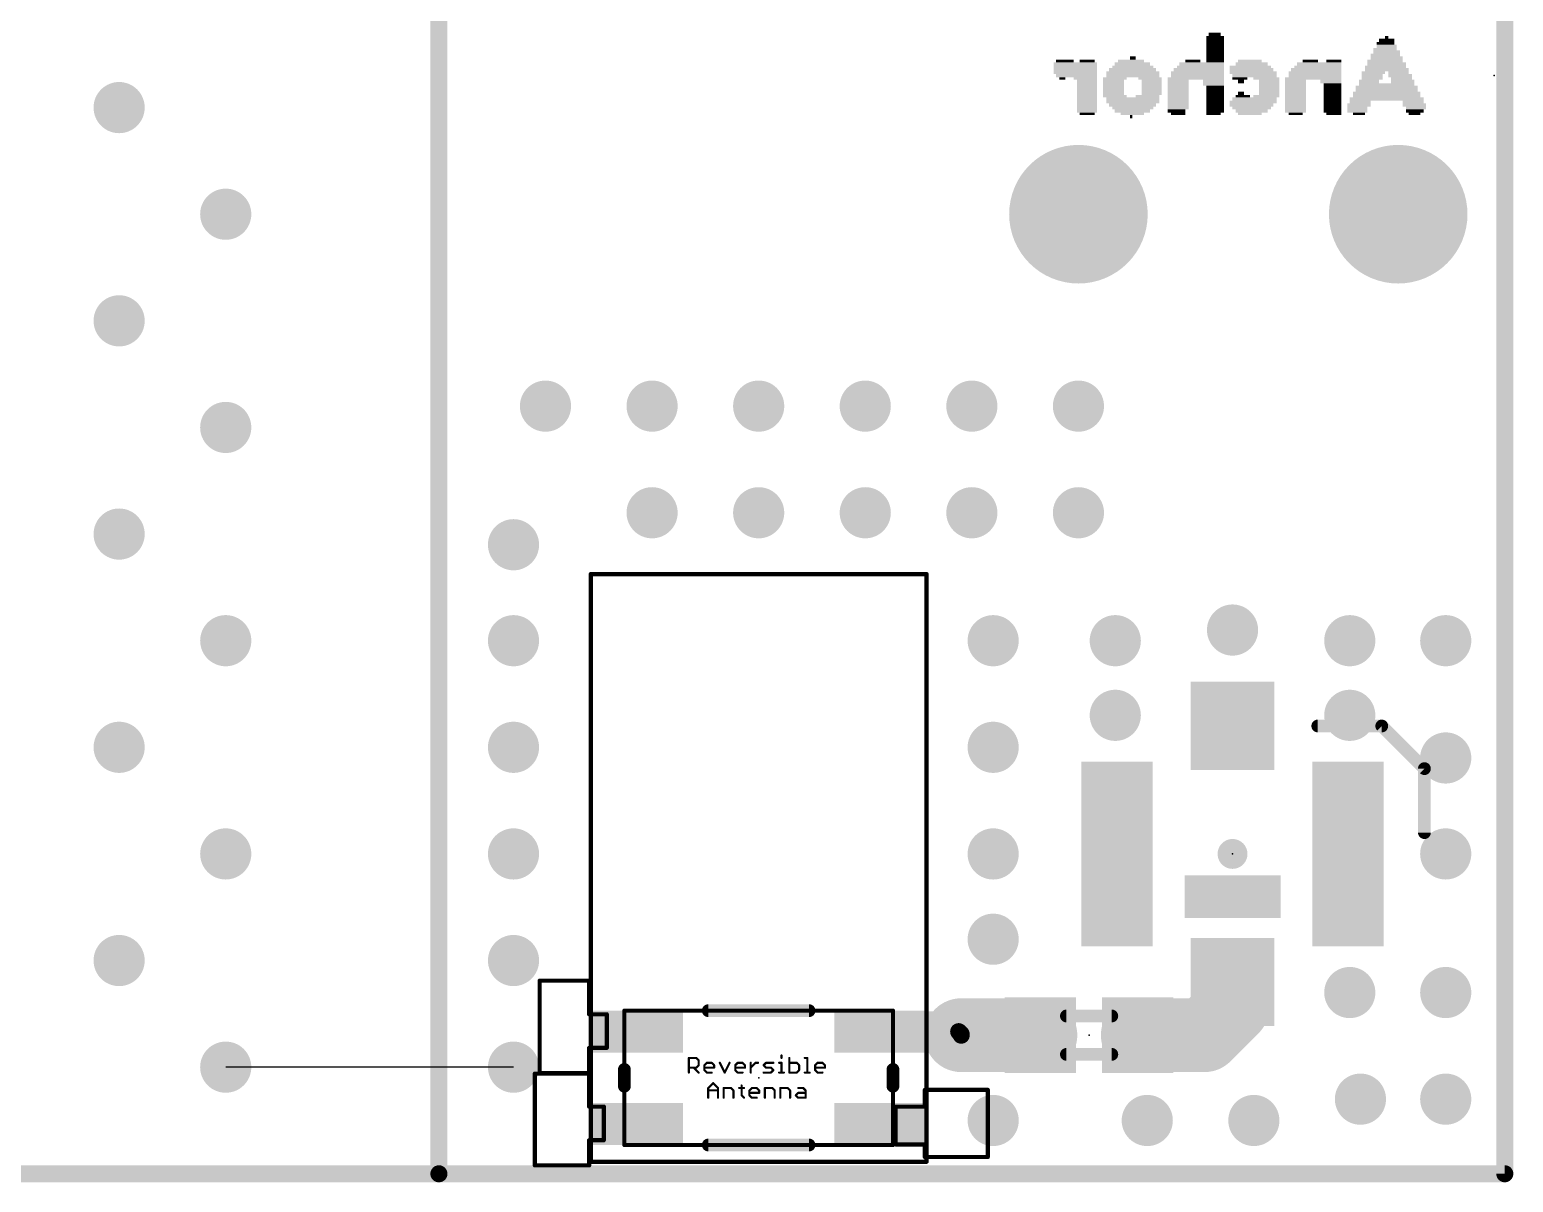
# Model space of a CAD drawing. Extents: x -17 to 166, y -13 to 51.
# Drawn here: x 43.38 to 61.06, y -0.1 to 13.63 of the extents above; entities that cross this region are included whole.
import ezdxf

# ---------------------------------------------------------------- set-up
doc = ezdxf.new("R2010")
doc.units = 0
for name, color, linetype in [('1', 12, 'CONTINUOUS'), ('16', 132, 'CONTINUOUS'), ('18', 110, 'CONTINUOUS'), ('19', 53, 'CONTINUOUS'), ('20', 31, 'CONTINUOUS'), ('21', 41, 'CONTINUOUS'), ('22', 40, 'CONTINUOUS'), ('23', 53, 'CONTINUOUS'), ('24', 53, 'CONTINUOUS'), ('51', 53, 'CONTINUOUS')]:
    doc.layers.add(name, color=color, linetype=linetype)

# ---------------------------------------------------------------- blocks, each defined once
blk = doc.blocks.new('RECT')
blk.add_solid([(-0.5, -0.5), (0.5, -0.5), (-0.5, 0.5), (0.5, 0.5)])
blk = doc.blocks.new('ROUNDV')
at = {"const_width": 0.5}
blk.add_lwpolyline([(0, -0.25, 1), (0, 0.25, 1), (0, -0.25)], format="xyb", dxfattribs=at)

msp = doc.modelspace()

# ---------------------------------------------------------------- linework, layer by layer
at = {"layer": '1'}
for points, const_width in [([(48.26, 22.86), (48.26, 0)], 0.2032), ([(48.26, 0), (48.26, 22.86)], 0.2032), ([(60.96, 22.86), (60.96, 0)], 0.2032), ([(57.716, 1.985), (57.716, 2.285)], 0.8788), ([(50.05, 2.3), (49.46, 2.3)], 0.05), ([(49.46, 2.3), (49.46, 1.2)], 0.05), ([(50.05, 1.9), (50.05, 2.3)], 0.05), ([(57.716, 1.985), (57.382, 1.651)], 0.8788), ([(55.427, 1.651), (54.483, 1.651)], 0.8788), ([(56.587, 1.651), (57.382, 1.651)], 0.8788), ([(50.26, 1.9), (50.05, 1.9)], 0.05), ([(50.26, 1.5), (50.26, 1.9)], 0.05), ([(54.453, 1.693), (53.52, 1.693)], 0.4826), ([(54.483, 1.663), (54.453, 1.693)], 0.2032), ([(54.483, 1.651), (54.483, 1.663)], 0.2032), ([(50.05, 1.2), (50.05, 1.5)], 0.05), ([(50.05, 1.5), (50.26, 1.5)], 0.05), ([(50.05, 1.193), (49.403, 1.193)], 0.05), ([(49.403, 1.193), (49.403, 0.1)], 0.05), ([(49.46, 1.2), (50.05, 1.2)], 0.05), ([(50.05, 0.8), (50.05, 1.193)], 0.05), ([(54.05, 0.8), (54.05, 1)], 0.05), ([(54.05, 1), (54.8, 1)], 0.05), ([(54.8, 1), (54.8, 0.2)], 0.05), ([(50.225, 0.8), (50.05, 0.8)], 0.05), ([(50.225, 0.4), (50.225, 0.8)], 0.05), ([(53.7, 0.35), (53.7, 0.8)], 0.05), ([(53.7, 0.8), (54.05, 0.8)], 0.05), ([(50.05, 0.1), (50.05, 0.4)], 0.05), ([(50.05, 0.4), (50.225, 0.4)], 0.05), ([(54.05, 0.35), (53.7, 0.35)], 0.05), ([(54.05, 0.2), (54.05, 0.35)], 0.05), ([(54.8, 0.2), (54.05, 0.2)], 0.05), ([(48.26, 0), (25.4, 0)], 0.2032), ([(60.96, 0), (48.26, 0)], 0.2032), ([(49.403, 0.1), (50.05, 0.1)], 0.05)]:
    msp.add_lwpolyline(points, dxfattribs=dict(at, const_width=const_width))
for points, const_width in [([(57.9357, 2.285, 1), (57.4963, 2.285)], 0.4394), ([(49.46, 2.3125, 1), (49.46, 2.2875)], 0.025), ([(49.4725, 2.3, 1), (49.4475, 2.3)], 0.025), ([(50.0625, 2.3, 1), (50.0375, 2.3)], 0.025), ([(50.05, 2.2875, 1), (50.05, 2.3125)], 0.025), ([(57.8714, 1.8296, 1), (57.5606, 2.1404)], 0.4394), ([(57.4963, 1.985, 1), (57.9357, 1.985)], 0.4394), ([(54.483, 1.8707, 1), (54.483, 1.4313)], 0.4394), ([(55.427, 1.4313, 1), (55.427, 1.8707)], 0.4394), ([(56.587, 1.8707, 1), (56.587, 1.4313)], 0.4394), ([(57.2266, 1.8064, 1), (57.5374, 1.4956)], 0.4394), ([(57.382, 1.4313, 1), (57.382, 1.8707)], 0.4394), ([(50.05, 1.9125, 1), (50.05, 1.8875)], 0.025), ([(50.0375, 1.9, 1), (50.0625, 1.9)], 0.025), ([(50.2725, 1.9, 1), (50.2475, 1.9)], 0.025), ([(50.26, 1.8875, 1), (50.26, 1.9125)], 0.025), ([(53.52, 1.8136, 1), (53.52, 1.5724)], 0.2413), ([(54.453, 1.5724, 1), (54.453, 1.8136)], 0.2413), ([(54.4889, 1.7289, 1), (54.4171, 1.6571)], 0.1016), ([(54.5338, 1.663, 1), (54.4322, 1.663)], 0.1016), ([(54.4322, 1.651, 1), (54.5338, 1.651)], 0.1016), ([(54.4471, 1.6271, 1), (54.5189, 1.6989)], 0.1016), ([(50.0625, 1.5, 1), (50.0375, 1.5)], 0.025), ([(50.05, 1.5125, 1), (50.05, 1.4875)], 0.025), ([(50.2475, 1.5, 1), (50.2725, 1.5)], 0.025), ([(50.26, 1.4875, 1), (50.26, 1.5125)], 0.025), ([(49.403, 1.2055, 1), (49.403, 1.1805)], 0.025), ([(49.4155, 1.193, 1), (49.3905, 1.193)], 0.025), ([(49.46, 1.2125, 1), (49.46, 1.1875)], 0.025), ([(49.4475, 1.2, 1), (49.4725, 1.2)], 0.025), ([(50.0625, 1.193, 1), (50.0375, 1.193)], 0.025), ([(50.0375, 1.2, 1), (50.0625, 1.2)], 0.025), ([(50.05, 1.1875, 1), (50.05, 1.2125)], 0.025), ([(50.05, 1.1805, 1), (50.05, 1.2055)], 0.025), ([(54.0625, 1, 1), (54.0375, 1)], 0.025), ([(54.05, 1.0125, 1), (54.05, 0.9875)], 0.025), ([(54.8125, 1, 1), (54.7875, 1)], 0.025), ([(54.8, 0.9875, 1), (54.8, 1.0125)], 0.025), ([(50.05, 0.8125, 1), (50.05, 0.7875)], 0.025), ([(50.0375, 0.8, 1), (50.0625, 0.8)], 0.025), ([(50.2375, 0.8, 1), (50.2125, 0.8)], 0.025), ([(50.225, 0.7875, 1), (50.225, 0.8125)], 0.025), ([(53.7125, 0.8, 1), (53.6875, 0.8)], 0.025), ([(53.7, 0.8125, 1), (53.7, 0.7875)], 0.025), ([(54.0375, 0.8, 1), (54.0625, 0.8)], 0.025), ([(54.05, 0.7875, 1), (54.05, 0.8125)], 0.025), ([(50.0625, 0.4, 1), (50.0375, 0.4)], 0.025), ([(50.05, 0.4125, 1), (50.05, 0.3875)], 0.025), ([(50.2125, 0.4, 1), (50.2375, 0.4)], 0.025), ([(50.225, 0.3875, 1), (50.225, 0.4125)], 0.025), ([(53.7, 0.3625, 1), (53.7, 0.3375)], 0.025), ([(53.6875, 0.35, 1), (53.7125, 0.35)], 0.025), ([(54.0625, 0.35, 1), (54.0375, 0.35)], 0.025), ([(54.05, 0.3375, 1), (54.05, 0.3625)], 0.025), ([(54.05, 0.2125, 1), (54.05, 0.1875)], 0.025), ([(54.0375, 0.2, 1), (54.0625, 0.2)], 0.025), ([(54.7875, 0.2, 1), (54.8125, 0.2)], 0.025), ([(54.8, 0.1875, 1), (54.8, 0.2125)], 0.025), ([(48.26, 0.0508, 1), (48.26, -0.0508)], 0.1016), ([(48.2092, 0, 1), (48.3108, 0)], 0.1016), ([(48.2092, 0, 1), (48.3108, 0)], 0.1016), ([(48.26, -0.0508, 1), (48.26, 0.0508)], 0.1016), ([(49.403, 0.1125, 1), (49.403, 0.0875)], 0.025), ([(49.3905, 0.1, 1), (49.4155, 0.1)], 0.025), ([(50.0375, 0.1, 1), (50.0625, 0.1)], 0.025), ([(50.05, 0.0875, 1), (50.05, 0.1125)], 0.025), ([(60.9092, 0, 1), (61.0108, 0)], 0.1016), ([(60.96, -0.0508, 1), (60.96, 0.0508)], 0.1016)]:
    msp.add_lwpolyline(points, format="xyb", dxfattribs=dict(at, const_width=const_width))
at = {"layer": '16', "const_width": 0.2032}
for points in [[(48.26, 22.86), (48.26, 0)], [(48.26, 0), (48.26, 22.86)], [(60.96, 22.86), (60.96, 0)], [(48.26, 0), (25.4, 0)], [(60.96, 0), (48.26, 0)]]:
    msp.add_lwpolyline(points, dxfattribs=at)
at = {"layer": '16', "const_width": 0.1016}
for points in [[(48.26, 0.0508, 1), (48.26, -0.0508)], [(48.2092, 0, 1), (48.3108, 0)], [(48.2092, 0, 1), (48.3108, 0)], [(48.26, -0.0508, 1), (48.26, 0.0508)], [(60.9092, 0, 1), (61.0108, 0)], [(60.96, -0.0508, 1), (60.96, 0.0508)]]:
    msp.add_lwpolyline(points, format="xyb", dxfattribs=at)
at = {"layer": '19'}
msp.add_line((49.149, 1.27), (45.72, 1.27), dxfattribs=at)
at = {"layer": '20', "const_width": 0.2032}
for points in [[(48.26, 35.56), (48.26, 0)], [(60.96, 35.56), (60.96, 0)], [(60.96, 0), (0, 0)]]:
    msp.add_lwpolyline(points, dxfattribs=at)
at = {"layer": '20', "const_width": 0.1016}
for points in [[(48.2092, 0, 1), (48.3108, 0)], [(60.9092, 0, 1), (61.0108, 0)], [(60.96, -0.0508, 1), (60.96, 0.0508)]]:
    msp.add_lwpolyline(points, format="xyb", dxfattribs=at)
at = {"layer": '21', "const_width": 0.1524}
for points in [[(58.732, 5.334), (59.494, 5.334)], [(59.494, 5.334), (60.002, 4.826)], [(60.002, 4.826), (60.002, 4.064)], [(51.47, 1.943), (52.67, 1.943)], [(50.47, 1.243), (50.47, 1.043)], [(53.67, 1.243), (53.67, 1.043)], [(51.47, 0.343), (52.67, 0.343)]]:
    msp.add_lwpolyline(points, dxfattribs=at)
at = {"layer": '21'}
for points, const_width in [([(58.732, 5.3721, 1), (58.732, 5.2959)], 0.0762), ([(59.5209, 5.3609, 1), (59.4671, 5.3071)], 0.0762), ([(59.494, 5.2959, 1), (59.494, 5.3721)], 0.0762), ([(60.0401, 4.826, 1), (59.9639, 4.826)], 0.0762), ([(59.9751, 4.7991, 1), (60.0289, 4.8529)], 0.0762), ([(59.9639, 4.064, 1), (60.0401, 4.064)], 0.0762), ([(57.716, 3.7211, 1), (57.716, 3.8989, 1), (57.716, 3.7211)], 0.1778), ([(51.47, 1.9811, 1), (51.47, 1.9049)], 0.0762), ([(52.67, 1.9049, 1), (52.67, 1.9811)], 0.0762), ([(50.5081, 1.243, 1), (50.4319, 1.243)], 0.0762), ([(53.7081, 1.243, 1), (53.6319, 1.243)], 0.0762), ([(50.4319, 1.043, 1), (50.5081, 1.043)], 0.0762), ([(53.6319, 1.043, 1), (53.7081, 1.043)], 0.0762), ([(51.47, 0.3811, 1), (51.47, 0.3049)], 0.0762), ([(52.67, 0.3049, 1), (52.67, 0.3811)], 0.0762)]:
    msp.add_lwpolyline(points, format="xyb", dxfattribs=dict(at, const_width=const_width))
at = {"layer": '23'}
for p in [(57.716, 3.81), (56.007, 1.651), (52.07, 1.143)]:
    msp.add_point(p, dxfattribs=at)
at = {"layer": '24'}
msp.add_point((60.833, 13.081), dxfattribs=at)
at = {"layer": '51'}
for points, const_width in [([(50.07, 7.143), (54.07, 7.143)], 0.05), ([(50.07, 0.143), (50.07, 7.143)], 0.05), ([(54.07, 7.143), (54.07, 0.143)], 0.05), ([(50.47, 1.943), (53.67, 1.943)], 0.05), ([(50.47, 0.343), (50.47, 1.943)], 0.05), ([(53.67, 1.943), (53.67, 0.343)], 0.05), ([(55.7366, 1.8796), (56.2774, 1.8796)], 0.1524), ([(52.342, 1.4096), (52.342, 1.3804)], 0.0254), ([(56.2774, 1.4224), (55.7366, 1.4224)], 0.1524), ([(51.2386, 1.2057), (51.2386, 1.3804)], 0.0254), ([(51.2386, 1.3804), (51.326, 1.3804)], 0.0254), ([(51.326, 1.2639), (51.2386, 1.2639)], 0.0254), ([(51.2969, 1.2639), (51.3551, 1.2057)], 0.0254), ([(51.326, 1.3804), (51.3551, 1.3513)], 0.0254), ([(51.3551, 1.2931), (51.326, 1.2639)], 0.0254), ([(51.3551, 1.3513), (51.3551, 1.2931)], 0.0254), ([(51.4228, 1.2931), (51.4519, 1.3222)], 0.0254), ([(51.4228, 1.2348), (51.4228, 1.2931)], 0.0254), ([(51.5393, 1.2639), (51.4228, 1.2639)], 0.0254), ([(51.4519, 1.2057), (51.4228, 1.2348)], 0.0254), ([(51.4519, 1.3222), (51.5102, 1.3222)], 0.0254), ([(51.5102, 1.3222), (51.5393, 1.2931)], 0.0254), ([(51.5393, 1.2931), (51.5393, 1.2639)], 0.0254), ([(51.607, 1.3222), (51.6652, 1.2057)], 0.0254), ([(51.6652, 1.2057), (51.7235, 1.3222)], 0.0254), ([(51.7911, 1.2931), (51.8202, 1.3222)], 0.0254), ([(51.7911, 1.2348), (51.7911, 1.2931)], 0.0254), ([(51.9076, 1.2639), (51.7911, 1.2639)], 0.0254), ([(51.8202, 1.2057), (51.7911, 1.2348)], 0.0254), ([(51.8202, 1.3222), (51.8785, 1.3222)], 0.0254), ([(51.8785, 1.3222), (51.9076, 1.2931)], 0.0254), ([(51.9076, 1.2931), (51.9076, 1.2639)], 0.0254), ([(51.9753, 1.2057), (51.9753, 1.3222)], 0.0254), ([(51.9753, 1.2639), (52.0335, 1.3222)], 0.0254), ([(52.0335, 1.3222), (52.0626, 1.3222)], 0.0254), ([(52.1287, 1.2931), (52.1579, 1.3222)], 0.0254), ([(52.1579, 1.2639), (52.1287, 1.2931)], 0.0254), ([(52.1579, 1.3222), (52.2452, 1.3222)], 0.0254), ([(52.2161, 1.2639), (52.1579, 1.2639)], 0.0254), ([(52.2452, 1.2348), (52.2161, 1.2639)], 0.0254), ([(52.2161, 1.2057), (52.2452, 1.2348)], 0.0254), ([(52.3129, 1.3222), (52.342, 1.3222)], 0.0254), ([(52.342, 1.3222), (52.342, 1.2057)], 0.0254), ([(52.4357, 1.3804), (52.4357, 1.2057)], 0.0254), ([(52.523, 1.3222), (52.4357, 1.3222)], 0.0254), ([(52.5522, 1.2931), (52.523, 1.3222)], 0.0254), ([(52.523, 1.2057), (52.5522, 1.2348)], 0.0254), ([(52.5522, 1.2348), (52.5522, 1.2931)], 0.0254), ([(52.6198, 1.3804), (52.6489, 1.3804)], 0.0254), ([(52.6489, 1.3804), (52.6489, 1.2057)], 0.0254), ([(52.7426, 1.2931), (52.7717, 1.3222)], 0.0254), ([(52.7426, 1.2348), (52.7426, 1.2931)], 0.0254), ([(52.8591, 1.2639), (52.7426, 1.2639)], 0.0254), ([(52.7717, 1.2057), (52.7426, 1.2348)], 0.0254), ([(52.7717, 1.3222), (52.83, 1.3222)], 0.0254), ([(52.83, 1.3222), (52.8591, 1.2931)], 0.0254), ([(52.8591, 1.2931), (52.8591, 1.2639)], 0.0254), ([(51.5102, 1.2057), (51.4519, 1.2057)], 0.0254), ([(51.4688, 1.0222), (51.5271, 1.0804)], 0.0254), ([(51.5271, 1.0804), (51.5853, 1.0222)], 0.0254), ([(51.8785, 1.2057), (51.8202, 1.2057)], 0.0254), ([(51.8663, 1.0513), (51.8663, 0.9348)], 0.0254), ([(52.1287, 1.2057), (52.2161, 1.2057)], 0.0254), ([(52.3129, 1.2057), (52.3711, 1.2057)], 0.0254), ([(52.4357, 1.2057), (52.523, 1.2057)], 0.0254), ([(52.6198, 1.2057), (52.6781, 1.2057)], 0.0254), ([(52.83, 1.2057), (52.7717, 1.2057)], 0.0254), ([(51.4688, 0.9057), (51.4688, 1.0222)], 0.0254), ([(51.4688, 0.9931), (51.5853, 0.9931)], 0.0254), ([(51.5853, 1.0222), (51.5853, 0.9057)], 0.0254), ([(51.653, 0.9057), (51.653, 1.0222)], 0.0254), ([(51.653, 1.0222), (51.7404, 1.0222)], 0.0254), ([(51.7404, 1.0222), (51.7695, 0.9931)], 0.0254), ([(51.7695, 0.9931), (51.7695, 0.9057)], 0.0254), ([(51.8372, 1.0222), (51.8954, 1.0222)], 0.0254), ([(51.8663, 0.9348), (51.8954, 0.9057)], 0.0254), ([(51.9599, 0.9931), (51.989, 1.0222)], 0.0254), ([(51.9599, 0.9348), (51.9599, 0.9931)], 0.0254), ([(52.0764, 0.9639), (51.9599, 0.9639)], 0.0254), ([(51.989, 0.9057), (51.9599, 0.9348)], 0.0254), ([(51.989, 1.0222), (52.0473, 1.0222)], 0.0254), ([(52.0473, 0.9057), (51.989, 0.9057)], 0.0254), ([(52.0473, 1.0222), (52.0764, 0.9931)], 0.0254), ([(52.0764, 0.9931), (52.0764, 0.9639)], 0.0254), ([(52.1441, 0.9057), (52.1441, 1.0222)], 0.0254), ([(52.1441, 1.0222), (52.2315, 1.0222)], 0.0254), ([(52.2315, 1.0222), (52.2606, 0.9931)], 0.0254), ([(52.2606, 0.9931), (52.2606, 0.9057)], 0.0254), ([(52.3282, 0.9057), (52.3282, 1.0222)], 0.0254), ([(52.3282, 1.0222), (52.4156, 1.0222)], 0.0254), ([(52.4156, 1.0222), (52.4447, 0.9931)], 0.0254), ([(52.4447, 0.9931), (52.4447, 0.9057)], 0.0254), ([(52.5124, 0.9348), (52.5415, 0.9639)], 0.0254), ([(52.5415, 0.9057), (52.5124, 0.9348)], 0.0254), ([(52.5415, 1.0222), (52.5998, 1.0222)], 0.0254), ([(52.5415, 0.9639), (52.6289, 0.9639)], 0.0254), ([(52.6289, 0.9057), (52.5415, 0.9057)], 0.0254), ([(52.5998, 1.0222), (52.6289, 0.9931)], 0.0254), ([(52.6289, 0.9931), (52.6289, 0.9057)], 0.0254), ([(53.67, 0.343), (50.47, 0.343)], 0.05), ([(54.07, 0.143), (50.07, 0.143)], 0.05)]:
    msp.add_lwpolyline(points, dxfattribs=dict(at, const_width=const_width))
for points, const_width in [([(50.07, 7.1555, 1), (50.07, 7.1305)], 0.025), ([(50.0825, 7.143, 1), (50.0575, 7.143)], 0.025), ([(54.0825, 7.143, 1), (54.0575, 7.143)], 0.025), ([(54.07, 7.1305, 1), (54.07, 7.1555)], 0.025), ([(50.47, 1.9555, 1), (50.47, 1.9305)], 0.025), ([(50.4825, 1.943, 1), (50.4575, 1.943)], 0.025), ([(53.6825, 1.943, 1), (53.6575, 1.943)], 0.025), ([(53.67, 1.9305, 1), (53.67, 1.9555)], 0.025), ([(55.7366, 1.9177, 1), (55.7366, 1.8415)], 0.0762), ([(56.2774, 1.8415, 1), (56.2774, 1.9177)], 0.0762), ([(52.3484, 1.4096, 1), (52.3357, 1.4096)], 0.0127), ([(55.7366, 1.4605, 1), (55.7366, 1.3843)], 0.0762), ([(56.2774, 1.3843, 1), (56.2774, 1.4605)], 0.0762), ([(51.2386, 1.3868, 1), (51.2386, 1.3741)], 0.0127), ([(51.2386, 1.2703, 1), (51.2386, 1.2576)], 0.0127), ([(51.245, 1.3804, 1), (51.2323, 1.3804)], 0.0127), ([(51.3014, 1.2684, 1), (51.2924, 1.2595)], 0.0127), ([(51.3305, 1.3849, 1), (51.3215, 1.376)], 0.0127), ([(51.3215, 1.2684, 1), (51.3305, 1.2595)], 0.0127), ([(51.326, 1.3741, 1), (51.326, 1.3868)], 0.0127), ([(51.326, 1.2576, 1), (51.326, 1.2703)], 0.0127), ([(51.3615, 1.3513, 1), (51.3488, 1.3513)], 0.0127), ([(51.3488, 1.2931, 1), (51.3615, 1.2931)], 0.0127), ([(51.3507, 1.3468, 1), (51.3596, 1.3558)], 0.0127), ([(51.3596, 1.2886, 1), (51.3507, 1.2976)], 0.0127), ([(51.4183, 1.2976, 1), (51.4273, 1.2886)], 0.0127), ([(51.4228, 1.2703, 1), (51.4228, 1.2576)], 0.0127), ([(51.4273, 1.2393, 1), (51.4183, 1.2303)], 0.0127), ([(51.4292, 1.2931, 1), (51.4165, 1.2931)], 0.0127), ([(51.4165, 1.2348, 1), (51.4292, 1.2348)], 0.0127), ([(51.4519, 1.3285, 1), (51.4519, 1.3158)], 0.0127), ([(51.4564, 1.3177, 1), (51.4474, 1.3267)], 0.0127), ([(51.5147, 1.3267, 1), (51.5057, 1.3177)], 0.0127), ([(51.5102, 1.3158, 1), (51.5102, 1.3285)], 0.0127), ([(51.5457, 1.2931, 1), (51.533, 1.2931)], 0.0127), ([(51.533, 1.2639, 1), (51.5457, 1.2639)], 0.0127), ([(51.5348, 1.2886, 1), (51.5438, 1.2976)], 0.0127), ([(51.5393, 1.2576, 1), (51.5393, 1.2703)], 0.0127), ([(51.6126, 1.325, 1), (51.6013, 1.3194)], 0.0127), ([(51.7291, 1.3194, 1), (51.7178, 1.325)], 0.0127), ([(51.7866, 1.2976, 1), (51.7956, 1.2886)], 0.0127), ([(51.7911, 1.2703, 1), (51.7911, 1.2576)], 0.0127), ([(51.7956, 1.2393, 1), (51.7866, 1.2303)], 0.0127), ([(51.7975, 1.2931, 1), (51.7848, 1.2931)], 0.0127), ([(51.7848, 1.2348, 1), (51.7975, 1.2348)], 0.0127), ([(51.8202, 1.3285, 1), (51.8202, 1.3158)], 0.0127), ([(51.8247, 1.3177, 1), (51.8157, 1.3267)], 0.0127), ([(51.883, 1.3267, 1), (51.874, 1.3177)], 0.0127), ([(51.8785, 1.3158, 1), (51.8785, 1.3285)], 0.0127), ([(51.914, 1.2931, 1), (51.9013, 1.2931)], 0.0127), ([(51.9013, 1.2639, 1), (51.914, 1.2639)], 0.0127), ([(51.9031, 1.2886, 1), (51.9121, 1.2976)], 0.0127), ([(51.9076, 1.2576, 1), (51.9076, 1.2703)], 0.0127), ([(51.9816, 1.3222, 1), (51.9689, 1.3222)], 0.0127), ([(51.9708, 1.2684, 1), (51.9798, 1.2595)], 0.0127), ([(52.0335, 1.3285, 1), (52.0335, 1.3158)], 0.0127), ([(52.038, 1.3177, 1), (52.029, 1.3267)], 0.0127), ([(52.0626, 1.3158, 1), (52.0626, 1.3285)], 0.0127), ([(52.1332, 1.2976, 1), (52.1242, 1.2886)], 0.0127), ([(52.1242, 1.2976, 1), (52.1332, 1.2886)], 0.0127), ([(52.1579, 1.3285, 1), (52.1579, 1.3158)], 0.0127), ([(52.1579, 1.2703, 1), (52.1579, 1.2576)], 0.0127), ([(52.1623, 1.3177, 1), (52.1534, 1.3267)], 0.0127), ([(52.1534, 1.2595, 1), (52.1623, 1.2684)], 0.0127), ([(52.2206, 1.2684, 1), (52.2116, 1.2595)], 0.0127), ([(52.2161, 1.2576, 1), (52.2161, 1.2703)], 0.0127), ([(52.2497, 1.2303, 1), (52.2407, 1.2393)], 0.0127), ([(52.2407, 1.2303, 1), (52.2497, 1.2393)], 0.0127), ([(52.2452, 1.3158, 1), (52.2452, 1.3285)], 0.0127), ([(52.3129, 1.3285, 1), (52.3129, 1.3158)], 0.0127), ([(52.3357, 1.3804, 1), (52.3484, 1.3804)], 0.0127), ([(52.3484, 1.3222, 1), (52.3357, 1.3222)], 0.0127), ([(52.342, 1.3158, 1), (52.342, 1.3285)], 0.0127), ([(52.442, 1.3804, 1), (52.4293, 1.3804)], 0.0127), ([(52.4357, 1.3285, 1), (52.4357, 1.3158)], 0.0127), ([(52.5275, 1.3267, 1), (52.5185, 1.3177)], 0.0127), ([(52.523, 1.3158, 1), (52.523, 1.3285)], 0.0127), ([(52.5585, 1.2931, 1), (52.5458, 1.2931)], 0.0127), ([(52.5458, 1.2348, 1), (52.5585, 1.2348)], 0.0127), ([(52.5477, 1.2886, 1), (52.5566, 1.2976)], 0.0127), ([(52.5566, 1.2303, 1), (52.5477, 1.2393)], 0.0127), ([(52.6198, 1.3868, 1), (52.6198, 1.3741)], 0.0127), ([(52.6553, 1.3804, 1), (52.6426, 1.3804)], 0.0127), ([(52.6489, 1.3741, 1), (52.6489, 1.3868)], 0.0127), ([(52.7489, 1.2931, 1), (52.7362, 1.2931)], 0.0127), ([(52.7362, 1.2348, 1), (52.7489, 1.2348)], 0.0127), ([(52.7381, 1.2976, 1), (52.7471, 1.2886)], 0.0127), ([(52.7426, 1.2703, 1), (52.7426, 1.2576)], 0.0127), ([(52.7471, 1.2393, 1), (52.7381, 1.2303)], 0.0127), ([(52.7717, 1.3285, 1), (52.7717, 1.3158)], 0.0127), ([(52.7762, 1.3177, 1), (52.7672, 1.3267)], 0.0127), ([(52.8344, 1.3267, 1), (52.8255, 1.3177)], 0.0127), ([(52.83, 1.3158, 1), (52.83, 1.3285)], 0.0127), ([(52.8654, 1.2931, 1), (52.8527, 1.2931)], 0.0127), ([(52.8527, 1.2639, 1), (52.8654, 1.2639)], 0.0127), ([(52.8546, 1.2886, 1), (52.8636, 1.2976)], 0.0127), ([(52.8591, 1.2576, 1), (52.8591, 1.2703)], 0.0127), ([(51.2323, 1.2057, 1), (51.245, 1.2057)], 0.0127), ([(51.3507, 1.2012, 1), (51.3596, 1.2102)], 0.0127), ([(51.4519, 1.2121, 1), (51.4519, 1.1993)], 0.0127), ([(51.4474, 1.2012, 1), (51.4564, 1.2102)], 0.0127), ([(51.5102, 1.1993, 1), (51.5102, 1.2121)], 0.0127), ([(51.5316, 1.0849, 1), (51.5226, 1.076)], 0.0127), ([(51.5316, 1.076, 1), (51.5226, 1.0849)], 0.0127), ([(51.6595, 1.2085, 1), (51.6709, 1.2029)], 0.0127), ([(51.6595, 1.2029, 1), (51.6709, 1.2085)], 0.0127), ([(51.8202, 1.2121, 1), (51.8202, 1.1993)], 0.0127), ([(51.8157, 1.2012, 1), (51.8247, 1.2102)], 0.0127), ([(51.8726, 1.0513, 1), (51.8599, 1.0513)], 0.0127), ([(51.8785, 1.1993, 1), (51.8785, 1.2121)], 0.0127), ([(51.9689, 1.2057, 1), (51.9816, 1.2057)], 0.0127), ([(52.1287, 1.2121, 1), (52.1287, 1.1993)], 0.0127), ([(52.2116, 1.2102, 1), (52.2206, 1.2012)], 0.0127), ([(52.2161, 1.1993, 1), (52.2161, 1.2121)], 0.0127), ([(52.3129, 1.2121, 1), (52.3129, 1.1993)], 0.0127), ([(52.3357, 1.2057, 1), (52.3484, 1.2057)], 0.0127), ([(52.3711, 1.1993, 1), (52.3711, 1.2121)], 0.0127), ([(52.4357, 1.2121, 1), (52.4357, 1.1993)], 0.0127), ([(52.4293, 1.2057, 1), (52.442, 1.2057)], 0.0127), ([(52.5185, 1.2102, 1), (52.5275, 1.2012)], 0.0127), ([(52.523, 1.1993, 1), (52.523, 1.2121)], 0.0127), ([(52.6198, 1.2121, 1), (52.6198, 1.1993)], 0.0127), ([(52.6426, 1.2057, 1), (52.6553, 1.2057)], 0.0127), ([(52.6781, 1.1993, 1), (52.6781, 1.2121)], 0.0127), ([(52.7717, 1.2121, 1), (52.7717, 1.1993)], 0.0127), ([(52.7672, 1.2012, 1), (52.7762, 1.2102)], 0.0127), ([(52.83, 1.1993, 1), (52.83, 1.2121)], 0.0127), ([(51.4688, 0.9994, 1), (51.4688, 0.9867)], 0.0127), ([(51.4752, 1.0222, 1), (51.4625, 1.0222)], 0.0127), ([(51.4644, 1.0267, 1), (51.4733, 1.0177)], 0.0127), ([(51.4625, 0.9057, 1), (51.4752, 0.9057)], 0.0127), ([(51.5917, 1.0222, 1), (51.579, 1.0222)], 0.0127), ([(51.579, 0.9057, 1), (51.5917, 0.9057)], 0.0127), ([(51.5809, 1.0177, 1), (51.5898, 1.0267)], 0.0127), ([(51.5853, 0.9867, 1), (51.5853, 0.9994)], 0.0127), ([(51.653, 1.0285, 1), (51.653, 1.0158)], 0.0127), ([(51.6594, 1.0222, 1), (51.6467, 1.0222)], 0.0127), ([(51.6467, 0.9057, 1), (51.6594, 0.9057)], 0.0127), ([(51.7449, 1.0267, 1), (51.7359, 1.0177)], 0.0127), ([(51.7404, 1.0158, 1), (51.7404, 1.0285)], 0.0127), ([(51.7758, 0.9931, 1), (51.7631, 0.9931)], 0.0127), ([(51.7631, 0.9057, 1), (51.7758, 0.9057)], 0.0127), ([(51.765, 0.9886, 1), (51.774, 0.9976)], 0.0127), ([(51.8372, 1.0285, 1), (51.8372, 1.0158)], 0.0127), ([(51.8708, 0.9393, 1), (51.8618, 0.9303)], 0.0127), ([(51.8599, 0.9348, 1), (51.8726, 0.9348)], 0.0127), ([(51.8909, 0.9012, 1), (51.8999, 0.9102)], 0.0127), ([(51.8954, 1.0158, 1), (51.8954, 1.0285)], 0.0127), ([(51.9554, 0.9976, 1), (51.9644, 0.9886)], 0.0127), ([(51.9599, 0.9703, 1), (51.9599, 0.9576)], 0.0127), ([(51.9644, 0.9393, 1), (51.9554, 0.9303)], 0.0127), ([(51.9663, 0.9931, 1), (51.9536, 0.9931)], 0.0127), ([(51.9536, 0.9348, 1), (51.9663, 0.9348)], 0.0127), ([(51.989, 1.0285, 1), (51.989, 1.0158)], 0.0127), ([(51.989, 0.9121, 1), (51.989, 0.8994)], 0.0127), ([(51.9935, 1.0177, 1), (51.9846, 1.0267)], 0.0127), ([(51.9846, 0.9012, 1), (51.9935, 0.9102)], 0.0127), ([(52.0518, 1.0267, 1), (52.0428, 1.0177)], 0.0127), ([(52.0473, 1.0158, 1), (52.0473, 1.0285)], 0.0127), ([(52.0473, 0.8994, 1), (52.0473, 0.9121)], 0.0127), ([(52.0828, 0.9931, 1), (52.0701, 0.9931)], 0.0127), ([(52.0701, 0.9639, 1), (52.0828, 0.9639)], 0.0127), ([(52.0719, 0.9886, 1), (52.0809, 0.9976)], 0.0127), ([(52.0764, 0.9576, 1), (52.0764, 0.9703)], 0.0127), ([(52.1504, 1.0222, 1), (52.1377, 1.0222)], 0.0127), ([(52.1441, 1.0285, 1), (52.1441, 1.0158)], 0.0127), ([(52.1377, 0.9057, 1), (52.1504, 0.9057)], 0.0127), ([(52.2359, 1.0267, 1), (52.227, 1.0177)], 0.0127), ([(52.2315, 1.0158, 1), (52.2315, 1.0285)], 0.0127), ([(52.2669, 0.9931, 1), (52.2542, 0.9931)], 0.0127), ([(52.2542, 0.9057, 1), (52.2669, 0.9057)], 0.0127), ([(52.2561, 0.9886, 1), (52.2651, 0.9976)], 0.0127), ([(52.3282, 1.0285, 1), (52.3282, 1.0158)], 0.0127), ([(52.3346, 1.0222, 1), (52.3219, 1.0222)], 0.0127), ([(52.3219, 0.9057, 1), (52.3346, 0.9057)], 0.0127), ([(52.4201, 1.0267, 1), (52.4111, 1.0177)], 0.0127), ([(52.4156, 1.0158, 1), (52.4156, 1.0285)], 0.0127), ([(52.4511, 0.9931, 1), (52.4384, 0.9931)], 0.0127), ([(52.4384, 0.9057, 1), (52.4511, 0.9057)], 0.0127), ([(52.4402, 0.9886, 1), (52.4492, 0.9976)], 0.0127), ([(52.5169, 0.9393, 1), (52.5079, 0.9303)], 0.0127), ([(52.5079, 0.9393, 1), (52.5169, 0.9303)], 0.0127), ([(52.5415, 1.0285, 1), (52.5415, 1.0158)], 0.0127), ([(52.5415, 0.9703, 1), (52.5415, 0.9576)], 0.0127), ([(52.5415, 0.9121, 1), (52.5415, 0.8994)], 0.0127), ([(52.546, 0.9595, 1), (52.537, 0.9684)], 0.0127), ([(52.537, 0.9012, 1), (52.546, 0.9102)], 0.0127), ([(52.6043, 1.0267, 1), (52.5953, 1.0177)], 0.0127), ([(52.5998, 1.0158, 1), (52.5998, 1.0285)], 0.0127), ([(52.6352, 0.9931, 1), (52.6225, 0.9931)], 0.0127), ([(52.6225, 0.9057, 1), (52.6352, 0.9057)], 0.0127), ([(52.6244, 0.9886, 1), (52.6334, 0.9976)], 0.0127), ([(52.6289, 0.9576, 1), (52.6289, 0.9703)], 0.0127), ([(52.6289, 0.8994, 1), (52.6289, 0.9121)], 0.0127), ([(50.47, 0.3555, 1), (50.47, 0.3305)], 0.025), ([(50.4575, 0.343, 1), (50.4825, 0.343)], 0.025), ([(53.6575, 0.343, 1), (53.6825, 0.343)], 0.025), ([(53.67, 0.3305, 1), (53.67, 0.3555)], 0.025), ([(50.07, 0.1555, 1), (50.07, 0.1305)], 0.025), ([(50.0575, 0.143, 1), (50.0825, 0.143)], 0.025), ([(54.0575, 0.143, 1), (54.0825, 0.143)], 0.025), ([(54.07, 0.1305, 1), (54.07, 0.1555)], 0.025)]:
    msp.add_lwpolyline(points, format="xyb", dxfattribs=dict(at, const_width=const_width))

# ---------------------------------------------------------------- block references
at = {"layer": '1', "xscale": 1.05, "rotation": 270}
for p in [(57.716, 5.335), (57.716, 2.285)]:
    msp.add_blockref('RECT', p, dxfattribs=at)
at = {"layer": '1'}
for p, xscale, yscale, rotation in [((56.341, 3.81), 2.2, 0.85, 270), ((59.091, 3.81), 2.2, 0.85, 270), ((55.427, 1.651), 0.85, 0.9, 180), ((56.587, 1.651), 0.85, 0.9, 180)]:
    msp.add_blockref('RECT', p, dxfattribs=dict(at, xscale=xscale, yscale=yscale, rotation=rotation))
at = {"layer": '1', "xscale": 1.1, "yscale": 0.5}
for p in [(50.62, 1.693), (53.52, 1.693), (50.62, 0.593), (53.52, 0.593)]:
    msp.add_blockref('RECT', p, dxfattribs=at)
at = {"layer": '18'}
for p, xscale, yscale in [((44.45, 12.7), 0.6096, 0.6096), ((44.45, 12.7), 0.6096, 0.6096), ((55.88, 11.43), 1.651, 1.651), ((55.88, 11.43), 1.651, 1.651), ((59.69, 11.43), 1.651, 1.651), ((59.69, 11.43), 1.651, 1.651), ((45.72, 11.43), 0.6096, 0.6096), ((45.72, 11.43), 0.6096, 0.6096), ((44.45, 10.16), 0.6096, 0.6096), ((44.45, 10.16), 0.6096, 0.6096), ((49.53, 9.144), 0.6096, 0.6096), ((49.53, 9.144), 0.6096, 0.6096), ((50.8, 9.144), 0.6096, 0.6096), ((50.8, 9.144), 0.6096, 0.6096), ((52.07, 9.144), 0.6096, 0.6096), ((52.07, 9.144), 0.6096, 0.6096), ((53.34, 9.144), 0.6096, 0.6096), ((53.34, 9.144), 0.6096, 0.6096), ((54.61, 9.144), 0.6096, 0.6096), ((54.61, 9.144), 0.6096, 0.6096), ((55.88, 9.144), 0.6096, 0.6096), ((55.88, 9.144), 0.6096, 0.6096), ((45.72, 8.89), 0.6096, 0.6096), ((45.72, 8.89), 0.6096, 0.6096), ((50.8, 7.874), 0.6096, 0.6096), ((50.8, 7.874), 0.6096, 0.6096), ((52.07, 7.874), 0.6096, 0.6096), ((52.07, 7.874), 0.6096, 0.6096), ((53.34, 7.874), 0.6096, 0.6096), ((53.34, 7.874), 0.6096, 0.6096), ((54.61, 7.874), 0.6096, 0.6096), ((54.61, 7.874), 0.6096, 0.6096), ((55.88, 7.874), 0.6096, 0.6096), ((55.88, 7.874), 0.6096, 0.6096), ((44.45, 7.62), 0.6096, 0.6096), ((44.45, 7.62), 0.6096, 0.6096), ((49.149, 7.493), 0.6096, 0.6096), ((49.149, 7.493), 0.6096, 0.6096), ((57.716, 6.477), 0.6096, 0.6096), ((57.716, 6.477), 0.6096, 0.6096), ((45.72, 6.35), 0.6096, 0.6096), ((45.72, 6.35), 0.6096, 0.6096), ((49.149, 6.35), 0.6096, 0.6096), ((49.149, 6.35), 0.6096, 0.6096), ((54.864, 6.35), 0.6096, 0.6096), ((54.864, 6.35), 0.6096, 0.6096), ((56.319, 6.35), 0.6096, 0.6096), ((56.319, 6.35), 0.6096, 0.6096), ((59.113, 6.35), 0.6096, 0.6096), ((59.113, 6.35), 0.6096, 0.6096), ((60.256, 6.35), 0.6096, 0.6096), ((60.256, 6.35), 0.6096, 0.6096), ((56.319, 5.461), 0.6096, 0.6096), ((56.319, 5.461), 0.6096, 0.6096), ((59.113, 5.461), 0.6096, 0.6096), ((59.113, 5.461), 0.6096, 0.6096), ((44.45, 5.08), 0.6096, 0.6096), ((44.45, 5.08), 0.6096, 0.6096), ((49.149, 5.08), 0.6096, 0.6096), ((49.149, 5.08), 0.6096, 0.6096), ((54.864, 5.08), 0.6096, 0.6096), ((54.864, 5.08), 0.6096, 0.6096), ((60.256, 4.953), 0.6096, 0.6096), ((60.256, 4.953), 0.6096, 0.6096), ((45.72, 3.81), 0.6096, 0.6096), ((45.72, 3.81), 0.6096, 0.6096), ((49.149, 3.81), 0.6096, 0.6096), ((49.149, 3.81), 0.6096, 0.6096), ((54.864, 3.81), 0.6096, 0.6096), ((54.864, 3.81), 0.6096, 0.6096), ((60.256, 3.81), 0.6096, 0.6096), ((60.256, 3.81), 0.6096, 0.6096), ((54.864, 2.794), 0.6096, 0.6096), ((54.864, 2.794), 0.6096, 0.6096), ((44.45, 2.54), 0.6096, 0.6096), ((44.45, 2.54), 0.6096, 0.6096), ((49.149, 2.54), 0.6096, 0.6096), ((49.149, 2.54), 0.6096, 0.6096), ((59.113, 2.159), 0.6096, 0.6096), ((59.113, 2.159), 0.6096, 0.6096), ((60.256, 2.159), 0.6096, 0.6096), ((60.256, 2.159), 0.6096, 0.6096), ((45.72, 1.27), 0.6096, 0.6096), ((45.72, 1.27), 0.6096, 0.6096), ((49.149, 1.27), 0.6096, 0.6096), ((49.149, 1.27), 0.6096, 0.6096), ((59.24, 0.889), 0.6096, 0.6096), ((59.24, 0.889), 0.6096, 0.6096), ((60.256, 0.889), 0.6096, 0.6096), ((60.256, 0.889), 0.6096, 0.6096), ((54.864, 0.635), 0.6096, 0.6096), ((54.864, 0.635), 0.6096, 0.6096), ((56.7, 0.635), 0.6096, 0.6096), ((56.7, 0.635), 0.6096, 0.6096), ((57.97, 0.635), 0.6096, 0.6096), ((57.97, 0.635), 0.6096, 0.6096)]:
    msp.add_blockref('ROUNDV', p, dxfattribs=dict(at, xscale=xscale, yscale=yscale))
at = {"layer": '21', "xscale": 0.508, "yscale": 1.143, "rotation": 270}
msp.add_blockref('RECT', (57.716, 3.302), dxfattribs=at)
at = {"layer": '22', "rotation": 180}
for p, xscale, yscale in [((57.508, 13.536), 0.21, 0.03), ((57.508, 13.501), 0.21, 0.04), ((57.508, 13.466), 0.21, 0.03), ((57.508, 13.431), 0.21, 0.04), ((57.503, 13.571), 0.14, 0.04), ((59.538, 13.466), 0.21, 0.03), ((59.553, 13.431), 0.24, 0.04), ((59.553, 13.501), 0.18, 0.04), ((59.553, 13.536), 0.04, 0.03), ((55.718, 13.256), 0.21, 0.03), ((55.983, 13.256), 0.18, 0.03), ((56.508, 13.256), 0.31, 0.03), ((56.528, 13.291), 0.07, 0.04), ((57.243, 13.256), 0.18, 0.03), ((57.508, 13.396), 0.21, 0.03), ((57.508, 13.361), 0.21, 0.04), ((57.508, 13.326), 0.21, 0.03), ((57.508, 13.291), 0.21, 0.04), ((57.508, 13.256), 0.21, 0.03), ((57.923, 13.256), 0.28, 0.03), ((58.643, 13.256), 0.18, 0.03), ((58.923, 13.256), 0.18, 0.03), ((59.533, 13.256), 0.42, 0.03), ((59.538, 13.326), 0.35, 0.03), ((59.553, 13.291), 0.38, 0.04), ((59.533, 13.396), 0.28, 0.03), ((59.553, 13.361), 0.32, 0.04), ((55.843, 13.221), 0.52, 0.04), ((55.843, 13.186), 0.52, 0.03), ((55.843, 13.151), 0.52, 0.04), ((55.843, 13.116), 0.52, 0.03), ((55.858, 13.081), 0.49, 0.04), ((56.528, 13.116), 0.63, 0.03), ((56.528, 13.081), 0.63, 0.04), ((56.523, 13.151), 0.56, 0.04), ((56.528, 13.186), 0.49, 0.03), ((56.523, 13.221), 0.42, 0.04), ((57.298, 13.116), 0.63, 0.03), ((57.298, 13.081), 0.63, 0.04), ((57.313, 13.151), 0.6, 0.04), ((57.333, 13.186), 0.56, 0.03), ((57.348, 13.221), 0.53, 0.04), ((57.928, 13.186), 0.49, 0.03), ((57.943, 13.151), 0.52, 0.04), ((57.963, 13.116), 0.56, 0.03), ((57.978, 13.081), 0.53, 0.04), ((57.943, 13.221), 0.38, 0.04), ((58.698, 13.116), 0.63, 0.03), ((58.698, 13.081), 0.63, 0.04), ((58.713, 13.151), 0.6, 0.04), ((58.733, 13.186), 0.56, 0.03), ((58.748, 13.221), 0.53, 0.04), ((59.393, 13.116), 0.28, 0.03), ((59.378, 13.081), 0.25, 0.04), ((59.538, 13.186), 0.49, 0.03), ((59.553, 13.151), 0.52, 0.04), ((59.553, 13.221), 0.46, 0.04), ((59.693, 13.116), 0.24, 0.03), ((59.713, 13.081), 0.28, 0.04), ((55.688, 13.046), 0.07, 0.03), ((55.963, 13.046), 0.28, 0.03), ((55.983, 13.011), 0.24, 0.04), ((55.983, 12.976), 0.24, 0.03), ((55.983, 12.941), 0.24, 0.04), ((55.983, 12.906), 0.24, 0.03), ((56.313, 13.046), 0.28, 0.03), ((56.298, 13.011), 0.25, 0.04), ((56.298, 12.976), 0.25, 0.03), ((56.298, 12.941), 0.25, 0.04), ((56.298, 12.906), 0.25, 0.03), ((56.733, 13.046), 0.28, 0.03), ((56.753, 13.011), 0.24, 0.04), ((56.753, 12.976), 0.24, 0.03), ((56.753, 12.941), 0.24, 0.04), ((56.753, 12.906), 0.24, 0.03), ((57.278, 13.046), 0.67, 0.03), ((57.068, 13.011), 0.25, 0.04), ((57.068, 12.976), 0.25, 0.03), ((57.068, 12.941), 0.25, 0.04), ((57.068, 12.906), 0.25, 0.03), ((57.488, 13.011), 0.25, 0.04), ((57.488, 12.976), 0.25, 0.03), ((57.508, 12.941), 0.21, 0.04), ((57.508, 12.906), 0.21, 0.03), ((57.803, 13.046), 0.18, 0.03), ((57.818, 13.011), 0.07, 0.04), ((58.118, 13.046), 0.31, 0.03), ((58.153, 13.011), 0.24, 0.04), ((58.153, 12.976), 0.24, 0.03), ((58.153, 12.941), 0.24, 0.04), ((58.153, 12.906), 0.24, 0.03), ((58.678, 13.046), 0.67, 0.03), ((58.468, 13.011), 0.25, 0.04), ((58.468, 12.976), 0.25, 0.03), ((58.468, 12.941), 0.25, 0.04), ((58.468, 12.906), 0.25, 0.03), ((58.888, 13.011), 0.25, 0.04), ((58.908, 12.976), 0.21, 0.03), ((58.908, 12.941), 0.21, 0.04), ((58.908, 12.906), 0.21, 0.03), ((59.553, 12.941), 0.74, 0.04), ((59.553, 12.906), 0.74, 0.03), ((59.343, 13.011), 0.24, 0.04), ((59.553, 12.976), 0.66, 0.03), ((59.378, 13.046), 0.25, 0.03), ((59.728, 13.046), 0.25, 0.03), ((59.743, 13.011), 0.28, 0.04), ((55.983, 12.871), 0.24, 0.04), ((55.983, 12.836), 0.24, 0.03), ((55.983, 12.801), 0.24, 0.04), ((55.983, 12.766), 0.24, 0.03), ((55.983, 12.731), 0.24, 0.04), ((56.298, 12.871), 0.25, 0.04), ((56.313, 12.836), 0.28, 0.03), ((56.528, 12.801), 0.63, 0.04), ((56.528, 12.766), 0.63, 0.03), ((56.523, 12.731), 0.56, 0.04), ((56.703, 12.836), 0.28, 0.03), ((56.753, 12.871), 0.24, 0.04), ((57.068, 12.871), 0.25, 0.04), ((57.068, 12.836), 0.25, 0.03), ((57.068, 12.801), 0.25, 0.04), ((57.068, 12.766), 0.25, 0.03), ((57.068, 12.731), 0.25, 0.04), ((57.508, 12.871), 0.21, 0.04), ((57.508, 12.836), 0.21, 0.03), ((57.508, 12.801), 0.21, 0.04), ((57.508, 12.766), 0.21, 0.03), ((57.508, 12.731), 0.21, 0.04), ((57.963, 12.766), 0.56, 0.03), ((57.943, 12.731), 0.52, 0.04), ((57.978, 12.801), 0.53, 0.04), ((57.838, 12.836), 0.17, 0.03), ((57.818, 12.871), 0.07, 0.04), ((58.118, 12.836), 0.31, 0.03), ((58.153, 12.871), 0.24, 0.04), ((58.468, 12.871), 0.25, 0.04), ((58.468, 12.836), 0.25, 0.03), ((58.468, 12.801), 0.25, 0.04), ((58.468, 12.766), 0.25, 0.03), ((58.468, 12.731), 0.25, 0.04), ((58.908, 12.871), 0.21, 0.04), ((58.908, 12.836), 0.21, 0.03), ((58.908, 12.801), 0.21, 0.04), ((58.908, 12.766), 0.21, 0.03), ((58.908, 12.731), 0.21, 0.04), ((59.223, 12.731), 0.28, 0.04), ((59.553, 12.801), 0.88, 0.04), ((59.238, 12.766), 0.25, 0.03), ((59.553, 12.871), 0.8, 0.04), ((59.553, 12.836), 0.8, 0.03), ((59.868, 12.766), 0.25, 0.03), ((59.883, 12.731), 0.28, 0.04), ((55.983, 12.696), 0.24, 0.03), ((55.983, 12.661), 0.24, 0.04), ((55.983, 12.626), 0.18, 0.03), ((56.528, 12.696), 0.49, 0.03), ((56.523, 12.661), 0.42, 0.04), ((56.523, 12.626), 0.28, 0.03), ((56.508, 12.591), 0.03, 0.04), ((57.068, 12.696), 0.25, 0.03), ((57.048, 12.661), 0.21, 0.04), ((57.068, 12.626), 0.17, 0.03), ((57.508, 12.696), 0.21, 0.03), ((57.508, 12.661), 0.21, 0.04), ((57.488, 12.626), 0.17, 0.03), ((57.943, 12.696), 0.46, 0.03), ((57.943, 12.661), 0.38, 0.04), ((57.923, 12.626), 0.28, 0.03), ((58.468, 12.696), 0.25, 0.03), ((58.468, 12.661), 0.25, 0.04), ((58.468, 12.626), 0.17, 0.03), ((58.908, 12.696), 0.21, 0.03), ((58.908, 12.661), 0.21, 0.04), ((58.923, 12.626), 0.18, 0.03), ((59.203, 12.696), 0.24, 0.03), ((59.203, 12.661), 0.24, 0.04), ((59.223, 12.626), 0.14, 0.03), ((59.903, 12.696), 0.24, 0.03), ((59.888, 12.661), 0.21, 0.04), ((59.883, 12.626), 0.14, 0.03)]:
    msp.add_blockref('RECT', p, dxfattribs=dict(at, xscale=xscale, yscale=yscale))
at = {"layer": '51', "xscale": 0.3, "yscale": 0.6096, "rotation": 180}
for p in [(55.5982, 1.651), (56.411, 1.651)]:
    msp.add_blockref('RECT', p, dxfattribs=at)

doc.saveas('drawing.dxf')
